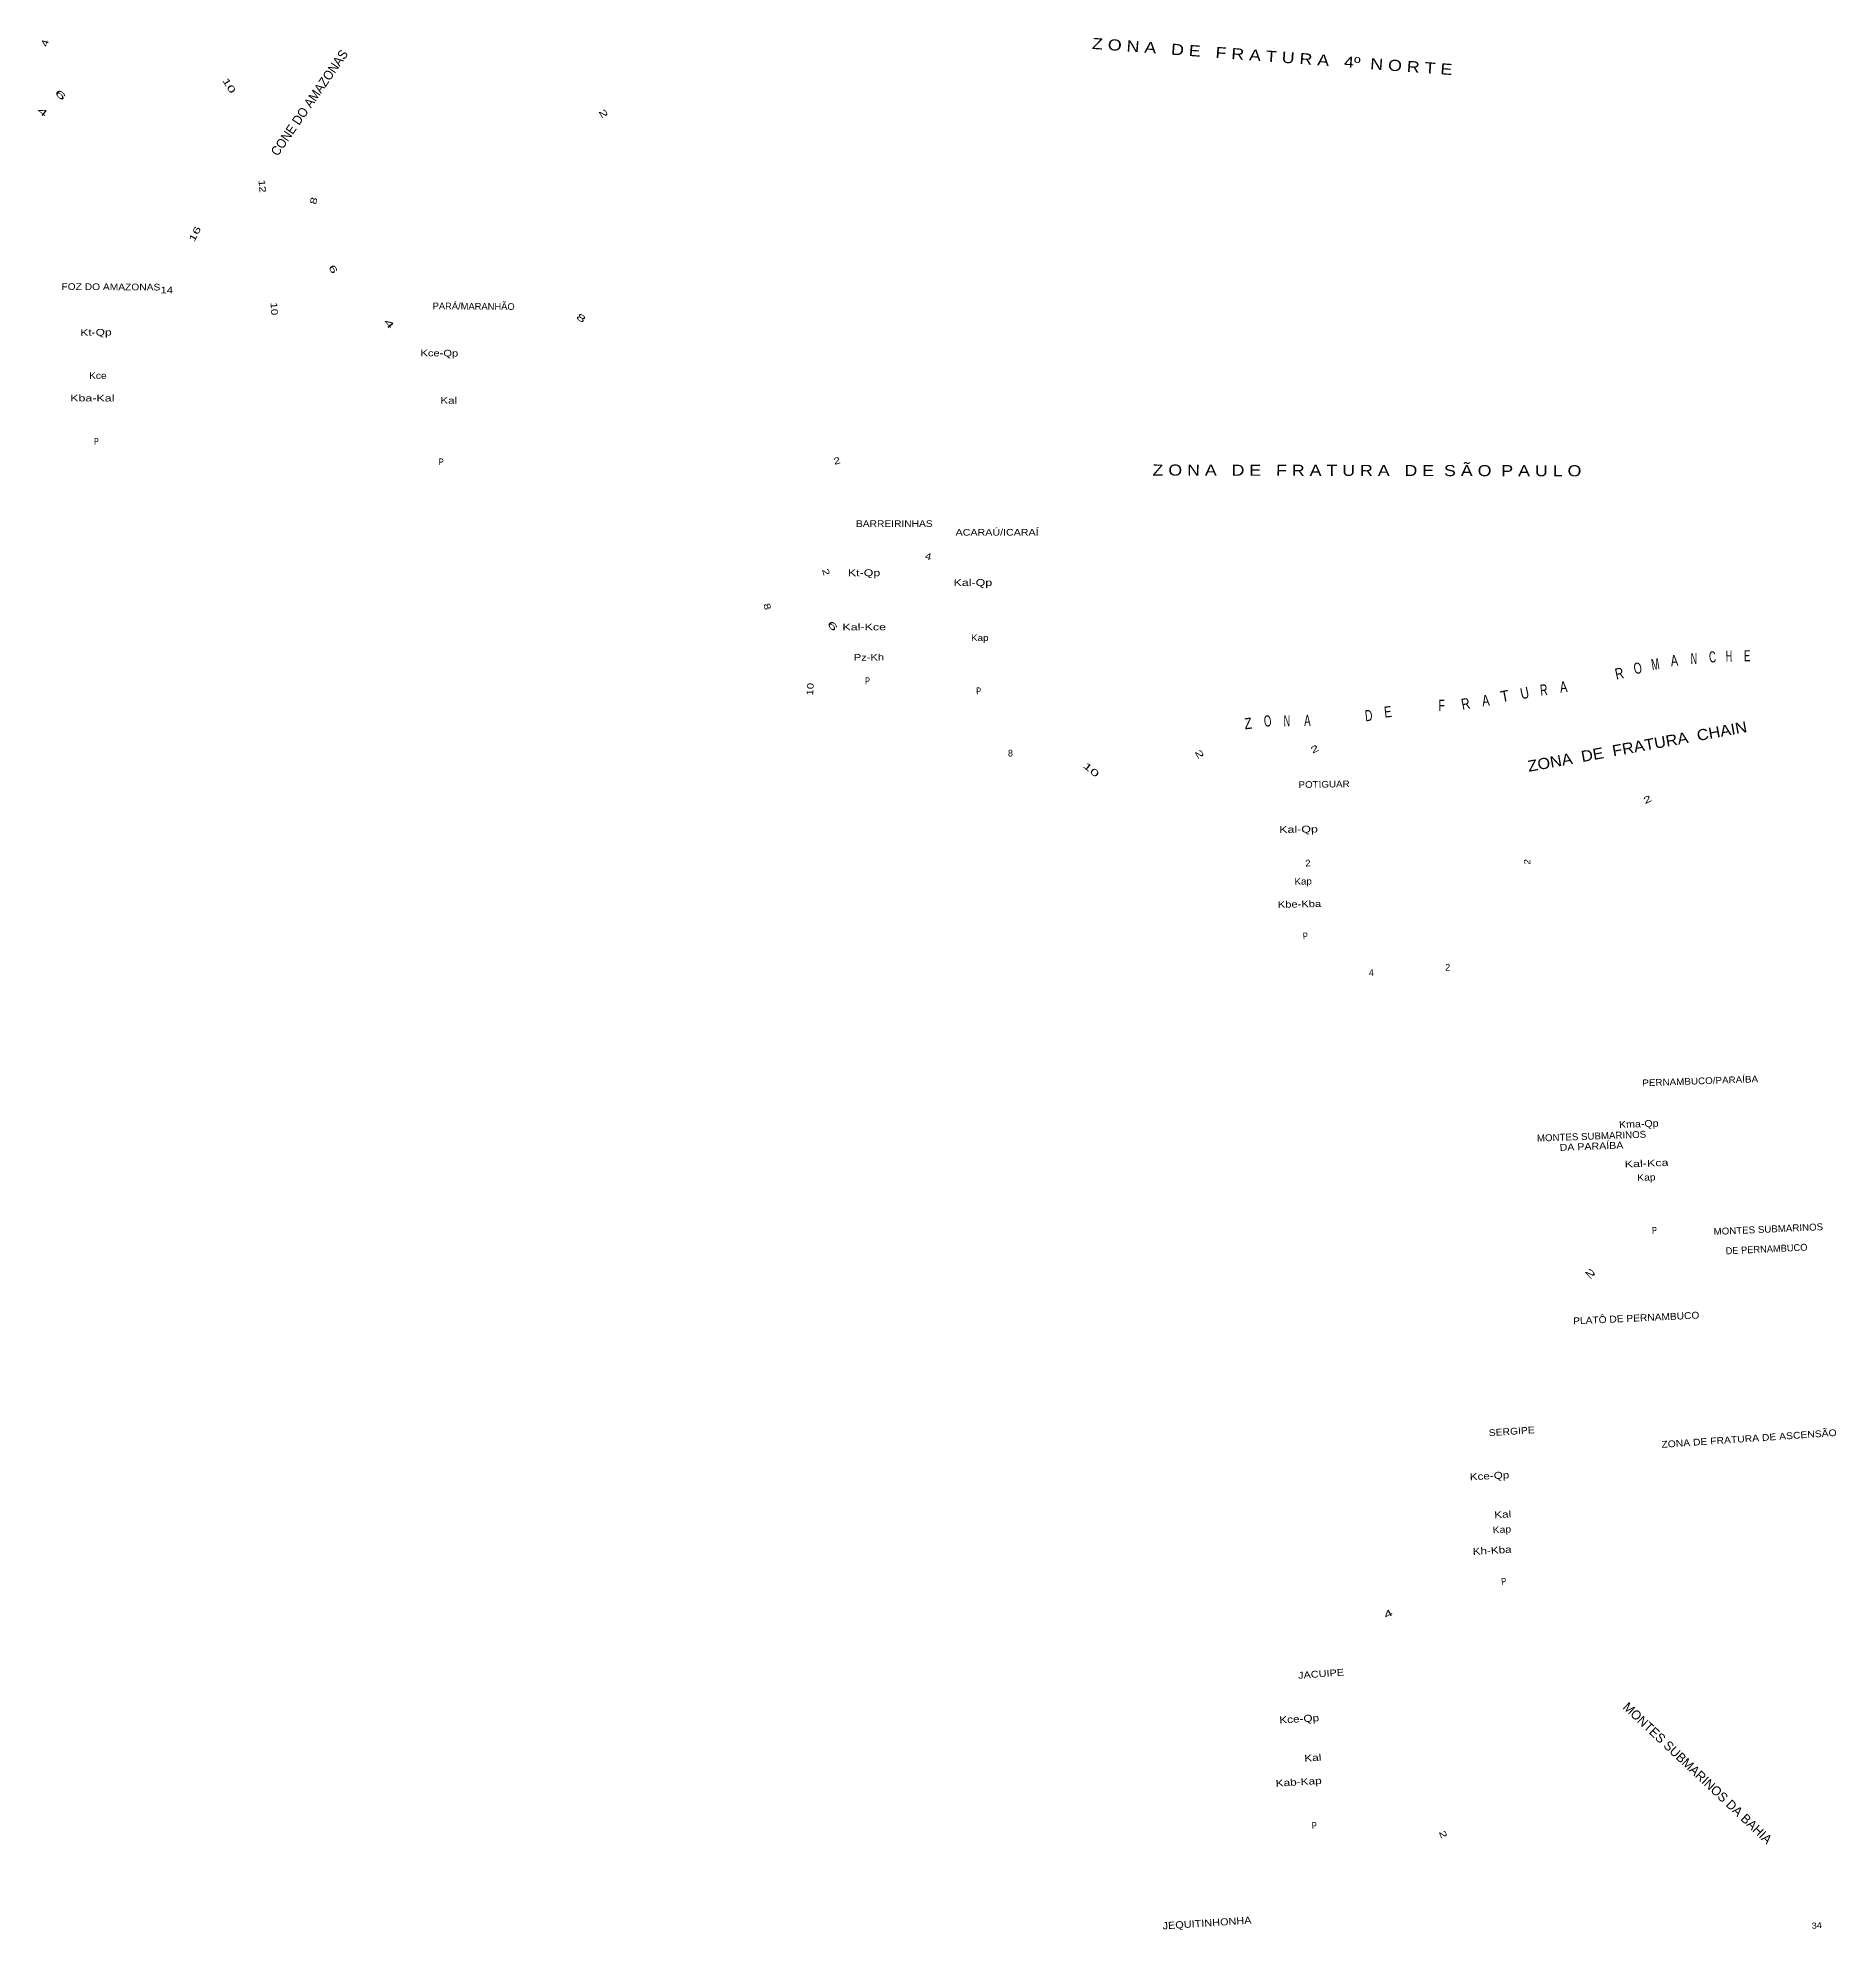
# Model space of a CAD drawing. Extents: x -51.1 to -30.2, y -33.6 to 4.8.
# Drawn here: x -49.94 to -31.72, y -14.39 to 4.78 of the extents above; entities that cross this region are included whole.
import ezdxf
from ezdxf.enums import TextEntityAlignment as Align

# ---------------------------------------------------------------- set-up
doc = ezdxf.new("R2010")
doc.units = 0
doc.header["$LTSCALE"] = 0.028
doc.layers.add('31', color=7, linetype='Continuous')

msp = doc.modelspace()

# ---------------------------------------------------------------- texts
at = {"layer": '31'}
for s, height, rotation, width, p in [('4', 0.06764, 73.123, 1.4, (-49.84437, 4.68004)), ('CONE DO AMAZONAS', 0.09437, 55.467, 0.95, (-47.50696, 3.57117)), ('Z O N A   D E   F R A T U R A   4º  N O R T E', 0.1126, 355.832, 1.2, (-39.26002, 4.66515)), ('6', 0.06759, 315.588, 2.3, (-49.77258, 4.21503)), ('10', 0.06749, 301.56, 1.65, (-48.07221, 4.34677)), ('4', 0.06758, 322.598, 2, (-49.95085, 4.03057)), ('2', 0.06704, 301.728, 1.8, (-44.25922, 4.03078)), ('12', 0.06742, 275.451, 1.3, (-47.70255, 3.33476)), ('8', 0.06735, 74.141, 1.4, (-47.12092, 3.08296)), ('16', 0.06748, 63.237, 1.6, (-48.35356, 2.70289)), ('6', 0.06735, 298.891, 1.75, (-46.99656, 2.45533)), ('FOZ DO AMAZONAS', 0.06742, 359.634, 1.15, (-49.69948, 2.22371)), ('14', 0.06742, 359.608, 1.25, (-48.69478, 2.18843)), ('PARÁ/MARANHÃO', 0.06742, 359.533, 1.05, (-45.938, 2.02727)), ('10', 0.0674, 273.655, 1.3, (-47.58023, 2.09482)), ('8', 0.06726, 327.192, 1.85, (-44.49059, 1.93582)), ('4', 0.06731, 310.097, 2.1, (-46.43777, 1.89932)), ('P', 0.06738, 359.901, 0.75, (-49.36985, 0.65572)), ('P', 0.06738, 359.637, 0.75, (-45.87506, 0.44848)), ('2', 0.0673, 15.309, 1.35, (-41.86583, 0.45099)), ('Z O N A   D E   F R A T U R A   D E  S Ã O  P A U L O', 0.1123, 359.898, 1.2, (-38.6434, 0.34221)), ('BARREIRINHAS', 0.06737, 0.053, 1.15, (-41.6481, -0.17881)), ('ACARAÚ/ICARAÍ', 0.06737, 0.083, 1.2, (-40.63853, -0.26629)), ('4', 0.06732, 347.673, 1.3, (-40.95506, -0.5026)), ('2', 0.06644, 286.749, 1.4, (-41.99313, -0.61084)), ('Kt-Qp', 0.06962, 0.144, 1.35, (-41.73049, -0.67756)), ('Kal-Qp', 0.06963, 0.18, 1.35, (-40.65893, -0.77696)), ('8', 0.06655, 284.736, 1.35, (-42.58797, -0.96027)), ('6', 0.06679, 311.392, 2.15, (-41.94541, -1.16266)), ('M', 0.1122, 9.069, 0.65, (-33.57979, -1.62981)), ('A', 0.1123, 6.211, 0.75, (-33.38777, -1.5911)), ('N', 0.1123, 0.538, 0.6, (-33.18975, -1.56802)), ('C', 0.1123, 5.251, 0.65, (-32.99927, -1.55399)), ('H', 0.1123, 0.537, 0.6, (-32.8342, -1.54253)), ('E', 0.1123, 0.54, 0.65, (-32.65067, -1.53918)), ('P', 0.06965, 0.379, 0.75, (-41.55676, -1.7723)), ('R', 0.1121, 11.963, 0.8, (-33.94369, -1.72618)), ('O', 0.1121, 10.986, 0.7, (-33.75619, -1.67126)), ('10', 0.06639, 86.382, 1.3, (-42.08324, -1.88815)), ('P', 0.06966, 0.435, 0.75, (-40.42971, -1.87435)), ('R', 0.1122, 11.153, 0.8, (-35.50262, -2.03281)), ('A', 0.1123, 6.353, 0.75, (-35.29805, -1.99581)), ('T', 0.1122, 11.119, 0.95, (-35.10549, -1.9548)), ('U', 0.1121, 12.061, 0.8, (-34.90315, -1.92481)), ('R', 0.1123, 6.318, 0.7, (-34.70993, -1.88946)), ('A', 0.1123, 6.307, 0.75, (-34.51041, -1.85746)), ('O', 0.1123, 6.408, 0.65, (-37.50857, -2.204)), ('N', 0.1124, 0.619, 0.6, (-37.31394, -2.19818)), ('A', 0.1124, 0.625, 0.65, (-37.10611, -2.19426)), ('D', 0.1123, 6.397, 0.7, (-36.48486, -2.14779)), ('D', 0.1123, 6.397, 0.7, (-36.48486, -2.14779)), ('E', 0.1123, 6.387, 0.75, (-36.29028, -2.11081)), ('F', 0.1124, 0.624, 0.7, (-35.74454, -2.04172)), ('Z', 0.1123, 6.414, 0.85, (-37.70737, -2.229)), ('ZONA  DE  FRATURA  CHAIN', 0.1122, 10.302, 1.1, (-34.83107, -2.65892)), ('2', 0.06584, 300.28, 1.8, (-38.21811, -2.45718)), ('2', 0.06693, 26.404, 1.65, (-37.02219, -2.4762)), ('10', 0.0667, 320.347, 1.8, (-39.35456, -2.60622)), ('POTIGUAR', 0.06745, 1.017, 1.1, (-37.16342, -2.82314)), ('2', 0.0667, 26.229, 1.65, (-33.65163, -2.98693)), ('Kal-Qp', 0.06973, 0.927, 1.35, (-37.35908, -3.27908)), ('2', 0.06749, 5.04, 1.1, (-37.09304, -3.61926)), ('2', 0.06423, 86.08, 1.1, (-34.81669, -3.59919)), ('P', 0.06982, 1.235, 0.75, (-37.11916, -4.35738)), ('PERNAMBUCO/PARAÍBA', 0.06772, 1.975, 1.1, (-33.67924, -5.84405)), ('Kma-Qp', 0.07003, 2.083, 1.15, (-33.91523, -6.26751)), ('P', 0.07018, 2.453, 0.8, (-33.58096, -7.3401)), ('2', 0.06575, 312.732, 2.25, (-34.26741, -7.72265)), ('SERGIPE', 0.06827, 3.771, 1.15, (-35.23427, -9.38911)), ('ZONA DE FRATURA DE ASCENSÃO', 0.06828, 3.911, 1.15, (-33.48478, -9.50739)), ('Kce-Qp', 0.07064, 3.019, 1.25, (-35.42686, -9.83611)), ('Kh-Kba', 0.0708, 3.246, 1.25, (-35.39708, -10.59213)), ('P', 0.07088, 3.357, 0.8, (-35.10791, -10.89732)), ('4', 0.06772, 29.201, 1.75, (-36.27809, -11.23917)), ('JACUIPE', 0.06881, 4.162, 1.2, (-37.16578, -11.84706)), ('Kce-Qp', 0.07123, 3.385, 1.25, (-37.3567, -12.29987)), ('P', 0.07153, 3.693, 0.8, (-37.02761, -13.37005)), ('2', 0.06522, 291.864, 1.55, (-35.74296, -13.39902)), ('JEQUITINHONHA', 0.07183, 3.711, 1.15, (-38.539, -14.38519)), ('34', 0.06023, 4.997, 1.15, (-31.96162, -14.3797))]:
    msp.add_text(s, height=height, rotation=rotation, dxfattribs=dict(at, width=width)).set_placement(p)
for s, height, rotation, width, p in [('Kt-Qp', 0.06737, 0.708, 1.35, (-49.1902, 1.76153)), ('Kce-Qp', 0.06736, 359.629, 1.25, (-45.67934, 1.54825)), ('Kce', 0.06737, 359.789, 1.15, (-49.24075, 1.32125)), ('Kba-Kal', 0.06734, 359.829, 1.4, (-49.16205, 1.09273)), ('Kal', 0.06737, 359.582, 1.3, (-45.68968, 1.06971)), ('Kal-Kce', 0.06738, 0.274, 1.4, (-41.34359, -1.22426)), ('Kap', 0.06738, 0.323, 1.1, (-40.30512, -1.33384)), ('Pz-Kh', 0.06737, 0.446, 1.25, (-41.36332, -1.53091)), ('Kap', 0.06751, 1.09, 1.1, (-37.02805, -3.7999)), ('Kbe-Kba', 0.06753, 1.217, 1.25, (-36.93435, -4.02792)), ('Kal-Kca', 0.06781, 2.296, 1.4, (-33.41349, -6.64962)), ('Kap', 0.06783, 2.28, 1.15, (-33.54519, -6.79733)), ('Kal', 0.06843, 3.228, 1.3, (-35.00703, -10.21094)), ('Kap', 0.06846, 3.21, 1.15, (-35.0079, -10.36376)), ('Kal', 0.06902, 3.587, 1.3, (-36.93019, -12.67592)), ('Kab-Kap', 0.06909, 3.561, 1.3, (-36.92726, -12.91136))]:
    msp.add_text(s, height=height, rotation=rotation, dxfattribs=dict(at, width=width)).set_placement(p, align=Align.RIGHT)
for s, height, rotation, p in [('8', 0.06744, 0.788, (-40.10769, -2.50392)), ('4', 0.0676, 1.732, (-36.45024, -4.72769)), ('2', 0.0676, 358.982, (-35.67803, -4.67228)), ('MONTES SUBMARINOS DA BAHIA', 0.09291, 316.586, (-33.88456, -12.14291))]:
    msp.add_text(s, height=height, rotation=rotation, dxfattribs=at).set_placement(p)
for s, height, rotation, width, p in [('MONTES SUBMARINOS', 0.06991, 2.078, 1.05, (-34.19378, -6.3847)), ('DA PARAÍBA', 0.06994, 2.115, 1.15, (-34.19406, -6.48719)), ('MONTES SUBMARINOS', 0.07011, 2.569, 1.05, (-32.40173, -7.32626)), ('PLATÔ DE PERNAMBUCO', 0.07019, 2.702, 1.1, (-33.74024, -8.22723))]:
    msp.add_text(s, height=height, rotation=rotation, dxfattribs=dict(at, width=width)).set_placement(p, align=Align.CENTER)
msp.add_text('DE PERNAMBUCO', height=0.07015, rotation=2.633, dxfattribs=at).set_placement((-32.42017, -7.52794), align=Align.CENTER)

doc.saveas('drawing.dxf')
